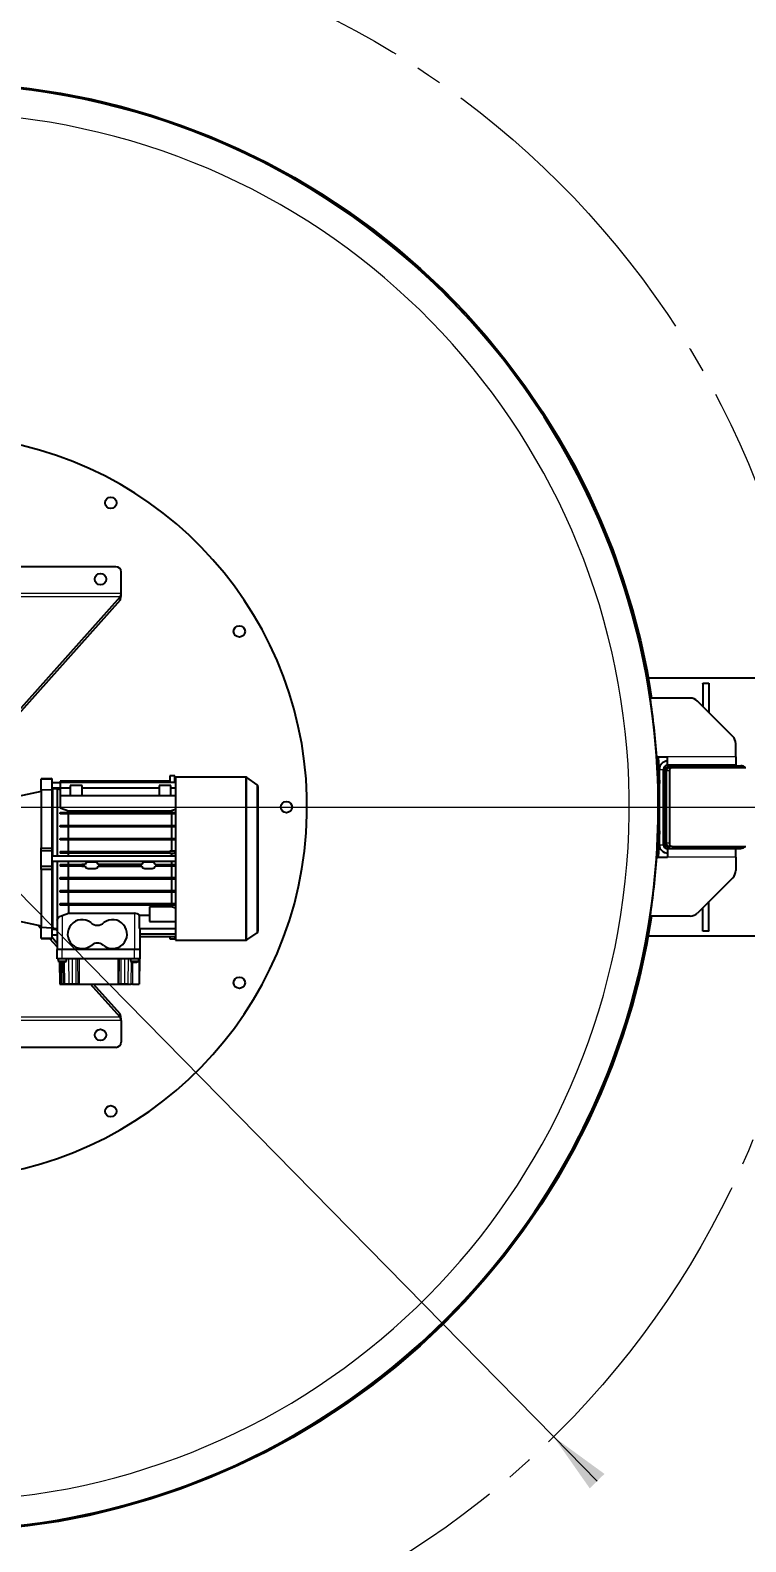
# Paper-space layout 'Лист1' of a CAD drawing. Header units: millimetres. Extents: x 0 to 594, y -1 to 420.
# Drawn here: x 215.1 to 249.8, y 37.4 to 110.6 of the extents above; entities that cross this region are included whole.
import ezdxf

# ---------------------------------------------------------------- set-up
doc = ezdxf.new("R2010")
doc.units = ezdxf.units.MM
doc.linetypes.add('SLD-Осевая', pattern=[19.05, 15.24, -1.27, 1.27, -1.27])
doc.linetypes.add('SLD-Сплошная', pattern=[0])
doc.styles.add('SLDTEXTSTYLE1', font='')
doc.styles.add('SLDTEXTSTYLE2', font='')
doc.styles.get('SLDTEXTSTYLE1').set_extended_font_data('ГОСТ тип А', italic=True)
doc.styles.get('SLDTEXTSTYLE2').set_extended_font_data('ГОСТ тип А')
doc.dimstyles.new('SLDDIMSTYLE2', dxfattribs={"dimtxt": 3.5, "dimasz": 3, "dimexe": 0, "dimexo": 0.0625, "dimgap": 0.875, "dimtad": 0, "dimtih": 1, "dimtoh": 1, "dimdec": 0, "dimlfac": 20, "dimrnd": 1e-09, "dimzin": 12, "dimdsep": 46, "dimtxsty": 'SLDTEXTSTYLE1', "dimsah": 1, "dimcen": 0, "dimadec": 0, "dimazin": 3, "dimtfac": 1, "dimtmove": 0, "dimatfit": 3, "dimfxl": 1, "dimfrac": 2, "dimtolj": 1, "dimtzin": 12, "dimarcsym": 0})
doc.dimstyles.new('SLDDIMSTYLE3', dxfattribs={"dimtxt": 3.5, "dimasz": 3, "dimexe": 0, "dimexo": 0.0625, "dimgap": 0.875, "dimtad": 2, "dimdec": 0, "dimlfac": 20, "dimrnd": 1e-09, "dimzin": 12, "dimdsep": 46, "dimtxsty": 'SLDTEXTSTYLE1', "dimsah": 1, "dimcen": 0.09, "dimadec": 0, "dimazin": 3, "dimtfac": 1, "dimtofl": 0, "dimtmove": 0, "dimatfit": 3, "dimfxl": 1, "dimfrac": 2, "dimtolj": 1, "dimtzin": 12, "dimarcsym": 0})

# ---------------------------------------------------------------- blocks, each defined once
blk = doc.blocks.new('_D_2')
at = {"color": 7, "linetype": 'SLD-Сплошная', "lineweight": 0, "transparency": 16777216}
for p, q in [((170.279, 113.963), (148.273, 113.963)), ((180.609, 103.446), (170.279, 113.963)), ((240.48, 42.49), (180.609, 103.446)), ((240.48, 42.49), (242.582, 40.35))]:
    blk.add_line(p, q, dxfattribs=at)
at = {"color": 7, "linetype": 'SLD-Сплошная', "lineweight": 18, "transparency": 16777216}
for points in [[(180.609, 103.446), (178.863, 105.937), (178.15, 105.236)], [(240.48, 42.49), (242.226, 40), (242.939, 40.7)]]:
    blk.add_solid(points, dxfattribs=at)
at = {"color": 7, "linetype": 'SLD-Сплошная', "lineweight": 18, "transparency": 16777216, "char_height": 3.5, "attachment_point": 1, "style": 'SLDTEXTSTYLE2'}
for s, insert in [('%%c', (148.273, 118.475)), ('1710', (153.376, 118.5)), ('.*', (164.07, 118.5))]:
    blk.add_mtext(s, dxfattribs=dict(at, insert=insert))
blk = doc.blocks.new('_D_3')
at = {"color": 7, "linetype": 'SLD-Сплошная', "lineweight": 0, "transparency": 16777216}
for p, q in [((191.85, 115.349), (276.298, 115.349)), ((275.298, 115.349), (275.298, 30.588)), ((191.85, 30.588), (276.298, 30.588))]:
    blk.add_line(p, q, dxfattribs=at)
at = {"color": 7, "linetype": 'SLD-Сплошная', "lineweight": 18, "transparency": 16777216}
for points in [[(275.298, 115.349), (274.798, 112.349), (275.798, 112.349)], [(275.298, 30.588), (275.798, 33.588), (274.798, 33.588)]]:
    blk.add_solid(points, dxfattribs=at)
at = {"color": 7, "linetype": 'SLD-Сплошная', "lineweight": 18, "transparency": 16777216, "char_height": 3.5, "attachment_point": 1, "rotation": 90, "style": 'SLDTEXTSTYLE2'}
for s, insert in [('*', (270.787, 76.174)), ('1695', (270.787, 65.48))]:
    blk.add_mtext(s, dxfattribs=dict(at, insert=insert))
blk = doc.blocks.new('SW_CENTERMARKSYMBOL_0')
at = {"color": 0, "linetype": 'SLD-Сплошная', "lineweight": 18}
blk.add_line((0.25, 0), (48.584, 0), dxfattribs=at)

psp = doc.layouts.new('Лист1')

# ---------------------------------------------------------------- linework, layer by layer
at = {"color": 7, "linetype": 'SLD-Сплошная', "lineweight": 25}
for p, q in [((219.2945, 84.5952), (201.7945, 84.5952)), ((219.5445, 83.3034), (219.5445, 84.3452)), ((219.4912, 83.1396), (213.4011, 76.3167)), ((219.4912, 82.9758), (213.4011, 76.1528)), ((219.4912, 83.1396), (219.4912, 82.9758)), ((245.0536, 79.2181), (255.3445, 79.2181)), ((247.6945, 78.9681), (247.9945, 78.9681)), ((247.6945, 78.9493), (247.6945, 78.9681)), ((247.6945, 78.9493), (247.6945, 77.8431)), ((247.9945, 78.9681), (247.9945, 78.9493)), ((247.9945, 78.9493), (247.9945, 77.5431)), ((247.0874, 78.2431), (245.1498, 78.2431)), ((249.1481, 76.3896), (247.4409, 78.0967)), ((245.4654, 75.3931), (245.9945, 75.3931)), ((245.9945, 74.9931), (245.9945, 75.3931)), ((249.2945, 75.3931), (249.2945, 76.036)), ((249.2945, 75.3931), (249.2945, 74.9931)), ((245.5945, 71.1431), (245.5945, 74.7931)), ((245.7945, 71.1431), (245.7945, 74.7931)), ((245.7945, 74.6542), (245.8445, 74.6675)), ((245.7945, 74.6542), (245.8445, 74.6675)), ((245.8445, 71.2681), (245.8445, 74.6681)), ((245.9311, 74.7181), (245.9311, 71.2181)), ((249.2945, 74.9931), (245.9945, 74.9931)), ((246.211, 74.8681), (246.061, 74.8681)), ((246.0811, 74.7181), (246.0811, 71.2181)), ((246.1445, 74.9681), (249.5445, 74.9681)), ((249.778, 74.8681), (246.211, 74.8681)), ((247.6945, 74.9931), (247.6945, 74.9681)), ((247.9945, 74.9931), (247.9945, 74.9681)), ((216.1845, 74.3431), (215.6695, 74.3341)), ((215.6695, 74.3156), (215.6695, 74.3341)), ((216.1845, 74.3249), (215.6695, 74.3156)), ((215.6695, 73.7847), (215.6695, 74.3156)), ((216.1845, 74.3431), (216.1845, 74.3249)), ((216.1845, 74.3249), (216.1845, 73.8036)), ((216.5945, 74.1431), (216.1845, 74.1431)), ((216.1845, 73.8931), (216.5945, 73.8931)), ((216.5945, 74.2261), (216.5945, 74.1576)), ((221.8945, 74.2261), (216.5945, 74.2261)), ((216.5945, 74.1576), (216.5945, 73.8811)), ((222.1695, 74.1576), (216.5945, 74.1576)), ((216.5945, 73.8811), (216.5945, 73.5046)), ((217.082, 73.8811), (216.5945, 73.8811)), ((217.082, 74.0181), (217.082, 73.5046)), ((217.657, 74.0181), (217.082, 74.0181)), ((217.657, 73.5046), (217.657, 74.0181)), ((221.382, 73.8811), (217.657, 73.8811)), ((221.382, 74.0181), (221.382, 73.5046)), ((221.957, 74.0181), (221.382, 74.0181)), ((221.8945, 74.4754), (221.8945, 74.1576)), ((222.1445, 74.4754), (221.8945, 74.4754)), ((221.957, 73.5046), (221.957, 74.0181)), ((222.1695, 73.8811), (221.957, 73.8811)), ((222.1445, 74.1576), (222.1445, 74.4754)), ((222.1695, 74.2261), (222.1445, 74.2261)), ((225.5703, 74.4156), (222.1695, 74.4156)), ((222.1695, 74.4156), (222.1695, 66.5206)), ((226.1269, 74.048), (225.6276, 74.3975)), ((226.1695, 73.9661), (226.1695, 66.9702)), ((245.5756, 74.5962), (245.5945, 74.6012)), ((245.5756, 74.5962), (245.5945, 74.6012)), ((215.6695, 73.7157), (214.5445, 73.4766)), ((216.1845, 73.8036), (215.6695, 73.7847)), ((215.6695, 73.7847), (215.6695, 70.9879)), ((216.2195, 73.8425), (216.1845, 73.8431)), ((216.1845, 73.8036), (216.1845, 70.9828)), ((216.4445, 73.8431), (216.2195, 73.8431)), ((216.2195, 73.8431), (216.2195, 70.5931)), ((216.5945, 73.8029), (216.4445, 73.8431)), ((216.4445, 73.8431), (216.4445, 70.5931)), ((216.5945, 73.5046), (216.5945, 72.9363)), ((222.1695, 73.5046), (216.5945, 73.5046)), ((216.5945, 72.9363), (217.004, 72.7858)), ((216.5945, 72.6356), (216.5945, 72.7106)), ((216.5945, 72.7106), (222.1695, 72.7106)), ((222.1695, 72.6356), (216.5945, 72.6356)), ((217.004, 72.7106), (217.004, 72.7858)), ((217.004, 72.7858), (221.9847, 72.7858)), ((217.004, 72.0806), (217.004, 72.6356)), ((222.1695, 72.8543), (221.9847, 72.7858)), ((221.9847, 72.7858), (221.9847, 72.7106)), ((221.9847, 72.6356), (221.9847, 72.0806)), ((245.5445, 72.9631), (245.5432, 72.8197)), ((245.5445, 72.9731), (245.5945, 72.9731)), ((245.5945, 72.9631), (245.5445, 72.9631)), ((216.5945, 72.0056), (216.5945, 72.0806)), ((216.5945, 72.0806), (222.1695, 72.0806)), ((222.1695, 72.0056), (216.5945, 72.0056)), ((217.004, 71.4506), (217.004, 72.0056)), ((221.9847, 72.0056), (221.9847, 71.4506)), ((215.6695, 70.9879), (216.1845, 70.9828)), ((215.6695, 70.8456), (215.6695, 70.9879)), ((216.1845, 70.9828), (216.1845, 70.8431)), ((216.5945, 71.3756), (216.5945, 71.4506)), ((216.5945, 71.4506), (217.6395, 71.4506)), ((217.6395, 71.3756), (216.5945, 71.3756)), ((217.004, 70.8206), (217.004, 71.3756)), ((217.6395, 71.4506), (221.3495, 71.4506)), ((217.6395, 71.3756), (217.6395, 71.4506)), ((221.3495, 71.3756), (217.6395, 71.3756)), ((221.3495, 71.3756), (221.3495, 71.4506)), ((221.3495, 71.4506), (222.1695, 71.4506)), ((222.1695, 71.3756), (221.3495, 71.3756)), ((221.9847, 71.3756), (221.9847, 70.8456)), ((245.5945, 71.3337), (245.5752, 71.3388)), ((245.8445, 71.2675), (245.7945, 71.2807)), ((246.211, 71.0681), (246.061, 71.0681)), ((246.1445, 70.9681), (249.5445, 70.9681)), ((246.211, 71.0681), (249.778, 71.0681)), ((247.6945, 70.9431), (247.6945, 70.9681)), ((247.9945, 70.9431), (247.9945, 70.9681)), ((215.6695, 70.0906), (215.6695, 70.8456)), ((216.1845, 70.8431), (215.6695, 70.8456)), ((216.1845, 70.8431), (216.1845, 70.0931)), ((222.1695, 70.5931), (216.1845, 70.5931)), ((216.1845, 70.3431), (222.1695, 70.3431)), ((216.2195, 70.3431), (216.2195, 67.0931)), ((216.4445, 70.3431), (216.4445, 67.4965)), ((216.5945, 70.8206), (216.5945, 70.7456)), ((216.5945, 70.8206), (217.6395, 70.8206)), ((217.6395, 70.7456), (216.5945, 70.7456)), ((217.004, 70.5931), (217.004, 70.7456)), ((217.004, 70.1906), (217.004, 70.3431)), ((217.6395, 70.8206), (217.6395, 70.7456)), ((217.6395, 70.8206), (221.3495, 70.8206)), ((221.3495, 70.7456), (217.6395, 70.7456)), ((218.2945, 70.3056), (217.9445, 70.3056)), ((221.0445, 70.3056), (220.6945, 70.3056)), ((221.3495, 70.8206), (221.3495, 70.7456)), ((221.3495, 70.8206), (221.8945, 70.8206)), ((221.8945, 70.7456), (221.3495, 70.7456)), ((221.8945, 70.7206), (221.8945, 70.8456)), ((221.8945, 70.8456), (222.1445, 70.8456)), ((222.1445, 70.7206), (221.8945, 70.7206)), ((221.9847, 70.7206), (221.9847, 70.5931)), ((221.9847, 70.3431), (221.9847, 70.1906)), ((222.1445, 70.8456), (222.1445, 70.7206)), ((222.1695, 70.8206), (222.1445, 70.8206)), ((222.1695, 70.7456), (222.1445, 70.7456)), ((245.4654, 70.5431), (245.9945, 70.5431)), ((249.2945, 70.9431), (245.9945, 70.9431)), ((245.9945, 70.9431), (245.9945, 70.5431)), ((249.2945, 70.5431), (249.2945, 70.9431)), ((249.2945, 70.5431), (249.2945, 69.9002)), ((216.1845, 70.0931), (215.6695, 70.0906)), ((215.6695, 69.9484), (215.6695, 70.0906)), ((216.1845, 69.9534), (215.6695, 69.9484)), ((215.6695, 69.9484), (215.6695, 67.1516)), ((216.1845, 70.0931), (216.1845, 69.9534)), ((216.1845, 69.9534), (216.1845, 67.1326)), ((216.5945, 70.1906), (216.5945, 70.1156)), ((216.5945, 70.1906), (217.6395, 70.1906)), ((217.6395, 70.1156), (216.5945, 70.1156)), ((216.5945, 69.4856), (216.5945, 69.5606)), ((216.5945, 69.5606), (217.6395, 69.5606)), ((217.004, 69.5606), (217.004, 70.1156)), ((217.6395, 70.1906), (217.6395, 70.1156)), ((217.7986, 70.1906), (217.6395, 70.1906)), ((217.6395, 70.1156), (217.7986, 70.1156)), ((217.6395, 69.4856), (217.6395, 69.5606)), ((217.6395, 69.5606), (221.3495, 69.5606)), ((217.9445, 70.0006), (218.2945, 70.0006)), ((220.5486, 70.1906), (218.4404, 70.1906)), ((218.4404, 70.1156), (220.5486, 70.1156)), ((220.6945, 70.0006), (221.0445, 70.0006)), ((221.1904, 70.1906), (221.3495, 70.1906)), ((221.3495, 70.1156), (221.1904, 70.1156)), ((221.3495, 70.1156), (221.3495, 70.1906)), ((221.3495, 70.1906), (222.1695, 70.1906)), ((222.1695, 70.1156), (221.3495, 70.1156)), ((221.3495, 69.4856), (221.3495, 69.5606)), ((221.3495, 69.5606), (222.1695, 69.5606)), ((221.9847, 70.1156), (221.9847, 69.5606)), ((249.1481, 69.5467), (247.4409, 67.8396)), ((217.6395, 69.4856), (216.5945, 69.4856)), ((216.5945, 68.8556), (216.5945, 68.9306)), ((216.5945, 68.9306), (222.1695, 68.9306)), ((222.1695, 68.8556), (216.5945, 68.8556)), ((217.004, 68.9306), (217.004, 69.4856)), ((217.004, 68.3006), (217.004, 68.8556)), ((221.3495, 69.4856), (217.6395, 69.4856)), ((222.1695, 69.4856), (221.3495, 69.4856)), ((221.9847, 69.4856), (221.9847, 68.9306)), ((221.9847, 68.8556), (221.9847, 68.3006)), ((216.5945, 68.2256), (216.5945, 68.3006)), ((216.5945, 68.3006), (222.1695, 68.3006)), ((222.1695, 68.2256), (216.5945, 68.2256)), ((217.004, 68.2256), (217.004, 67.8265)), ((221.9847, 68.148), (220.9245, 68.148)), ((220.9245, 68.148), (220.9245, 67.4296)), ((221.9847, 68.2256), (221.9847, 68.148)), ((222.1695, 68.0796), (221.9847, 68.148)), ((247.6945, 66.987), (247.6945, 68.0931)), ((247.9945, 66.987), (247.9945, 68.3931)), ((214.5445, 67.4596), (215.6695, 67.2205)), ((216.4445, 67.4965), (216.4445, 66.0681)), ((216.6945, 67.7258), (217.004, 67.8265)), ((217.004, 67.8265), (220.1945, 67.8265)), ((220.9245, 67.7245), (220.4257, 67.7245)), ((220.4257, 67.7245), (220.4257, 67.0951)), ((220.9245, 67.4296), (222.1695, 67.4296)), ((247.0874, 67.6931), (245.1498, 67.6931)), ((215.6695, 67.0782), (215.5128, 67.2538)), ((215.6695, 67.1516), (216.1845, 67.1326)), ((215.6695, 66.6206), (215.6695, 67.1516)), ((216.1845, 66.6113), (215.6695, 66.6206)), ((215.6695, 66.6021), (215.6695, 66.6206)), ((215.6695, 66.6021), (216.1845, 66.5931)), ((216.4445, 66.21), (216.1012, 66.5946)), ((216.1845, 67.1326), (216.1845, 66.6113)), ((216.1845, 67.0931), (216.2195, 67.0937)), ((216.4445, 67.0431), (216.1845, 67.0431)), ((216.1845, 66.7931), (216.4445, 66.7931)), ((216.4445, 66.3738), (216.1845, 66.6651)), ((216.1845, 66.6113), (216.1845, 66.5931)), ((216.2195, 67.0931), (216.4445, 67.0931)), ((220.4257, 67.0951), (222.1695, 67.0951)), ((220.4445, 67.0951), (220.4445, 66.0681)), ((220.4445, 66.8376), (222.1695, 66.8376)), ((220.4445, 66.7111), (222.1695, 66.7111)), ((221.8945, 66.7111), (221.8945, 66.5852)), ((221.8945, 66.5852), (222.1445, 66.5852)), ((222.1445, 66.7111), (222.1445, 66.5852)), ((225.6276, 66.5387), (226.1269, 66.8883)), ((255.3445, 66.7181), (245.0523, 66.7181)), ((247.6945, 66.9681), (247.6945, 66.987)), ((247.9945, 66.9681), (247.6945, 66.9681)), ((247.9945, 66.987), (247.9945, 66.9681)), ((216.4445, 65.6181), (216.4445, 66.0681)), ((216.6945, 66.0681), (216.4445, 66.0681)), ((220.1945, 66.0681), (216.6945, 66.0681)), ((220.4445, 66.0681), (220.1945, 66.0681)), ((220.4445, 66.0681), (220.4445, 65.6181)), ((222.1695, 66.5206), (225.5703, 66.5206)), ((216.6945, 65.6181), (216.4445, 65.6181)), ((216.4945, 65.6181), (216.4945, 65.5181)), ((216.4945, 65.5181), (216.6945, 65.5181)), ((216.5594, 65.4825), (216.5779, 64.4181)), ((216.5945, 65.4709), (216.5945, 65.4699)), ((216.6695, 65.4709), (216.6695, 65.4571)), ((220.1945, 65.6181), (216.6945, 65.6181)), ((216.6945, 65.5181), (216.8945, 65.5181)), ((216.7195, 65.4571), (216.7195, 65.4709)), ((216.7223, 65.4574), (216.7404, 64.4181)), ((216.7945, 65.4699), (216.7945, 65.4709)), ((216.8945, 65.5181), (216.8945, 65.6181)), ((219.9945, 65.6181), (219.9945, 65.5181)), ((219.9945, 65.5181), (220.1945, 65.5181)), ((220.0945, 65.4709), (220.0945, 65.4699)), ((220.1695, 65.4709), (220.1695, 65.4571)), ((220.4445, 65.6181), (220.1945, 65.6181)), ((220.1945, 65.5181), (220.3945, 65.5181)), ((220.2195, 65.4571), (220.2195, 65.4709)), ((220.2945, 65.4699), (220.2945, 65.4709)), ((220.3945, 65.5181), (220.3945, 65.6181)), ((220.4366, 65.6181), (220.4157, 64.4181)), ((216.5779, 64.4181), (216.632, 64.4181)), ((216.5779, 64.4181), (216.5779, 64.3931)), ((216.5779, 64.3931), (216.632, 64.3931)), ((216.6445, 64.3931), (216.632, 64.3931)), ((216.6445, 64.4181), (216.7404, 64.4181)), ((216.6445, 64.3931), (216.7404, 64.3931)), ((216.7404, 64.4181), (216.8075, 64.4181)), ((216.7404, 64.4181), (216.7404, 64.3931)), ((216.7404, 64.3931), (216.8075, 64.3931)), ((216.8075, 64.4181), (217.0162, 64.4181)), ((216.8075, 64.3931), (217.0162, 64.3931)), ((217.0162, 64.4181), (217.1782, 64.4181)), ((217.0162, 64.3931), (217.1782, 64.3931)), ((217.1782, 64.4181), (217.3573, 64.4181)), ((217.1782, 64.3931), (217.3573, 64.3931)), ((217.3573, 64.4181), (217.4529, 64.4181)), ((217.3573, 64.3931), (217.4529, 64.3931)), ((217.4529, 64.4181), (217.5068, 64.4181)), ((217.4529, 64.3931), (217.5068, 64.3931)), ((217.5068, 64.3931), (219.3825, 64.3931)), ((219.4912, 62.7967), (218.0662, 64.3931)), ((219.4912, 62.9605), (218.2124, 64.3931)), ((219.3825, 64.4181), (219.4364, 64.4181)), ((219.3825, 64.3931), (219.4364, 64.3931)), ((219.4364, 64.4181), (219.532, 64.4181)), ((219.4364, 64.3931), (219.532, 64.3931)), ((219.532, 64.4181), (219.7108, 64.4181)), ((219.532, 64.3931), (219.7108, 64.3931)), ((219.7108, 64.4181), (219.8728, 64.4181)), ((219.7108, 64.3931), (219.8728, 64.3931)), ((219.8728, 64.3931), (220.0276, 64.3931)), ((220.0276, 64.4181), (220.0954, 64.4181)), ((220.0954, 64.3931), (220.0276, 64.3931)), ((220.0954, 64.3931), (220.4116, 64.3931)), ((220.4157, 64.3931), (220.4116, 64.3931)), ((220.4157, 64.4181), (220.4157, 64.3931)), ((219.4912, 62.7967), (219.4912, 62.9605)), ((219.5445, 62.6328), (219.5445, 61.591)), ((219.2945, 61.341), (201.7945, 61.341))]:
    psp.add_line(p, q, dxfattribs=at)
at = {"color": 8, "linetype": 'SLD-Сплошная', "lineweight": 18}
for p, q in [((219.5445, 83.3034), (201.5445, 83.3034)), ((219.4912, 83.1396), (201.5978, 83.1396)), ((247.9945, 78.9493), (247.6945, 78.9493)), ((249.2945, 75.3931), (245.9945, 75.3931)), ((245.5945, 74.7931), (245.7945, 74.7931)), ((246.0811, 74.7181), (245.9311, 74.7181)), ((225.5703, 74.4156), (225.5703, 66.5206)), ((225.6276, 66.5387), (225.6276, 74.3975)), ((226.1269, 66.8883), (226.1269, 74.048)), ((245.5945, 71.1431), (245.7945, 71.1431)), ((246.0811, 71.2181), (245.9311, 71.2181)), ((249.2945, 70.5431), (245.9945, 70.5431)), ((216.6945, 67.7258), (216.6945, 66.0681)), ((220.1945, 67.8265), (220.1945, 66.0681)), ((247.6945, 66.987), (247.9945, 66.987)), ((216.6945, 65.6181), (216.6945, 66.0681)), ((220.1945, 65.6181), (220.1945, 66.0681)), ((216.632, 64.4181), (216.632, 65.4619)), ((216.6445, 65.4598), (216.6445, 64.4181)), ((216.7946, 65.47), (216.8075, 64.4181)), ((217.0014, 65.6181), (217.0162, 64.4181)), ((217.1782, 65.6181), (217.1782, 64.4181)), ((217.3573, 65.6181), (217.3573, 64.4181)), ((217.432, 65.6181), (217.4529, 64.4181)), ((217.5068, 65.6181), (217.5068, 64.4181)), ((219.3825, 65.6181), (219.3825, 64.4181)), ((219.4573, 65.6181), (219.4364, 64.4181)), ((219.532, 65.6181), (219.532, 64.4181)), ((219.7108, 65.6181), (219.7108, 64.4181)), ((219.8876, 65.6181), (219.8728, 64.4181)), ((220.0276, 64.4181), (220.0408, 65.4909)), ((220.0954, 65.4706), (220.0954, 64.4181)), ((220.4116, 64.4181), (220.4116, 65.6181)), ((216.632, 64.4181), (216.6445, 64.4181)), ((216.632, 64.3931), (216.632, 64.4181)), ((216.6445, 64.4181), (216.6445, 64.3931)), ((216.8075, 64.4181), (216.8075, 64.3931)), ((217.0162, 64.4181), (217.0162, 64.3931)), ((217.1782, 64.4181), (217.1782, 64.3931)), ((217.3573, 64.4181), (217.3573, 64.3931)), ((217.4529, 64.4181), (217.4529, 64.3931)), ((217.5068, 64.4181), (219.3825, 64.4181)), ((217.5068, 64.4181), (217.5068, 64.3931)), ((219.3825, 64.4181), (219.3825, 64.3931)), ((219.4364, 64.4181), (219.4364, 64.3931)), ((219.532, 64.4181), (219.532, 64.3931)), ((219.7108, 64.4181), (219.7108, 64.3931)), ((219.8728, 64.4181), (219.8728, 64.3931)), ((219.8728, 64.4181), (220.0276, 64.4181)), ((220.0276, 64.3931), (220.0276, 64.4181)), ((220.0954, 64.3931), (220.0954, 64.4181)), ((220.0954, 64.4181), (220.4116, 64.4181)), ((220.4116, 64.4181), (220.4157, 64.4181)), ((220.4116, 64.3931), (220.4116, 64.4181)), ((219.5445, 62.6328), (201.5445, 62.6328)), ((219.4912, 62.7967), (201.5978, 62.7967))]:
    psp.add_line(p, q, dxfattribs=at)
at = {"color": 7, "linetype": 'SLD-Сплошная', "lineweight": 25, "flags": 128}
for points in [[(197.7781, 105.6302), (198.6901, 105.9803), (200.1363, 106.4644), (201.6022, 106.8851), (203.0849, 107.2418), (204.5818, 107.5336), (206.0629, 107.7567), (207.5522, 107.9163), (209.047, 108.0122), (210.5445, 108.0442), (212.0692, 108.011), (213.591, 107.9116), (215.1071, 107.7461), (216.6145, 107.5149), (218.1105, 107.2184), (219.5658, 106.8642), (221.0047, 106.4482), (222.4245, 105.971), (223.8227, 105.4338), (225.2214, 104.8259), (226.5923, 104.1578), (227.9329, 103.4307), (229.2406, 102.6461), (230.513, 101.8054), (231.7259, 100.9266), (232.9003, 99.9968), (234.0338, 99.0177), (235.1245, 97.9911), (236.189, 96.899), (237.205, 95.7617), (238.1706, 94.5812), (239.084, 93.3599), (239.9434, 92.1001), (240.7334, 90.8275), (241.4683, 89.5224), (242.1469, 88.1871), (242.7678, 86.824), (243.3396, 85.4102), (243.8495, 83.9729), (244.2964, 82.5148), (244.6794, 81.0386), (244.998, 79.5472), (245.2183, 78.2431)], [(245.5314, 75.3931), (245.5562, 75.0913), (245.5945, 74.1149)], [(245.5945, 71.8265), (245.5545, 70.8178), (245.5317, 70.5431)], [(245.2197, 67.6931), (244.9774, 66.2821), (244.6542, 64.7916), (244.274, 63.3429), (243.8324, 61.9116), (243.33, 60.5006), (242.7678, 59.1122), (242.135, 57.7246), (241.4426, 56.3658), (240.6917, 55.0384), (239.8838, 53.7449), (239.0205, 52.4878), (238.1202, 51.2907), (237.1696, 50.1332), (236.1704, 49.0173), (235.1245, 47.9451), (234.0136, 46.9003), (232.8583, 45.9048), (231.6608, 44.9604), (230.4234, 44.069), (229.1484, 43.2322), (227.8619, 42.4651), (226.5438, 41.7536), (225.1966, 41.099), (223.8227, 40.5025), (222.3989, 39.956), (220.9527, 39.4719), (219.4868, 39.0511), (218.0041, 38.6945), (216.5072, 38.4026), (215.0261, 38.1796), (213.5368, 38.0199), (212.042, 37.9241), (210.5445, 37.8921), (209.0198, 37.9252), (207.498, 38.0246), (205.9819, 38.1901), (204.4745, 38.4213), (202.9785, 38.7178), (201.5232, 39.072), (200.0843, 39.4881), (198.6645, 39.9652), (197.778, 40.3059)], [(216.4445, 67.4965), (216.4681, 67.5634), (216.5219, 67.6257), (216.6105, 67.689), (216.6945, 67.7258)]]:
    psp.add_lwpolyline(points, dxfattribs=at)
at = {"color": 7, "linetype": 'SLD-Осевая', "lineweight": 18}
psp.add_circle((210.5445, 72.9681), 42.7205, dxfattribs=at)
at = {"color": 7, "linetype": 'SLD-Сплошная', "lineweight": 25}
for centre in [(219.0445, 87.6906), (218.5445, 83.9952), (225.2669, 81.4681), (227.5445, 72.9681), (225.2669, 64.4681), (218.5445, 61.941), (219.0445, 58.2457)]:
    psp.add_circle(centre, 0.275, dxfattribs=at)
for centre, radius, start, end in [((210.5445, 72.9681), 35, 270, 168.463041), ((210.5445, 72.9681), 35, 270, 90), ((210.5445, 72.9681), 18, 270, 168.071606), ((219.2945, 84.3452), 0.25, 0, 90), ((210.5445, 72.9681), 35.005, 3.972394, 8.667075), ((247.0874, 77.7431), 0.5, 45, 90), ((248.7945, 76.036), 0.5, 0, 45), ((245.9945, 74.7931), 0.4, 90, 180), ((245.9945, 74.7931), 0.2, 90, 180), ((246.1445, 74.6681), 0.3, 90, 180), ((246.0718, 74.7275), 0.141, 94.40195, 183.811261), ((246.2218, 74.7275), 0.141, 94.40195, 183.811261), ((249.5445, 74.6681), 0.3, 41.810315, 90), ((225.5703, 74.3156), 0.1, 55, 90), ((226.0695, 73.9661), 0.1, 360, 55), ((245.9945, 71.1431), 0.4, 180, 270), ((245.9945, 71.1431), 0.2, 180, 270), ((246.1445, 71.2681), 0.3, 180, 270), ((246.0718, 71.2087), 0.141, 176.188739, 265.59805), ((246.2218, 71.2087), 0.141, 176.188739, 265.59805), ((249.5445, 71.2681), 0.3, 270, 318.189685), ((217.9445, 70.1556), 0.15, 90, 166.506601), ((218.2945, 70.1556), 0.15, 13.493399, 90), ((220.6945, 70.1556), 0.15, 90, 166.506601), ((221.0445, 70.1556), 0.15, 13.493399, 90), ((210.5445, 72.9681), 35.005, 351.332925, 356.027606), ((217.9445, 70.1506), 0.15, 193.493399, 270), ((218.2945, 70.1506), 0.15, 270, 346.506601), ((220.6945, 70.1506), 0.15, 193.493399, 270), ((221.0445, 70.1506), 0.15, 270, 346.506601), ((248.7945, 69.9002), 0.5, 315, 0), ((217.657, 66.8181), 0.7, 53.289693, 311.490891), ((218.3945, 67.6966), 0.45, 224.844324, 315.155676), ((219.132, 66.8181), 0.7, 228.509109, 126.710307), ((220.2053, 67.5379), 0.2888, 40.24319, 92.139718), ((247.0874, 68.1931), 0.5, 270, 315), ((226.0695, 66.9702), 0.1, 305, 0), ((218.3945, 65.9366), 0.45, 52.53102, 127.46898), ((225.5703, 66.6206), 0.1, 270, 305), ((216.6945, 65.8054), 0.35, 235.150095, 253.39845), ((216.6945, 65.8054), 0.3491, 253.354701, 265.893449), ((216.6945, 65.8054), 0.3354, 265.725461, 274.274539), ((216.6945, 65.8054), 0.3491, 274.106551, 286.645299), ((216.6945, 65.8054), 0.35, 286.60155, 304.849905), ((220.1945, 65.8054), 0.35, 235.150095, 253.39845), ((220.1945, 65.8054), 0.3491, 253.354701, 265.893449), ((220.1945, 65.8054), 0.3354, 265.725461, 274.274539), ((220.1945, 65.8054), 0.3491, 274.106551, 286.645299), ((220.1945, 65.8054), 0.35, 286.60155, 304.849905), ((219.2945, 61.591), 0.25, 270, 0)]:
    psp.add_arc(centre, radius, start, end, dxfattribs=at)
at = {"color": 8, "linetype": 'SLD-Сплошная', "lineweight": 18}
psp.add_arc((210.5445, 72.9681), 33.5947, 270, 165.784226, dxfattribs=at)
at = {"color": 7, "linetype": 'SLD-Сплошная', "lineweight": 25}
for centre, major_axis, ratio, start_param, end_param in [((219.4195, 83.3034), (0, 0.2), 0.625, 3.7524579, 4.712389), ((219.4195, 83.3034), (0, 0.4), 0.3125, 3.7524579, 4.712389), ((219.4195, 62.6328), (0, 0.4), 0.3125, 4.712389, 5.6723201), ((219.4195, 62.6328), (0, 0.2), 0.625, 4.712389, 5.6723201)]:
    psp.add_ellipse(centre, major_axis=major_axis, ratio=ratio, start_param=start_param, end_param=end_param, dxfattribs=at)

# ---------------------------------------------------------------- block references
at = {"color": 7, "linetype": 'SLD-Сплошная', "lineweight": 18}
psp.add_blockref('SW_CENTERMARKSYMBOL_0', (210.5445, 72.9681), dxfattribs=at)

# ---------------------------------------------------------------- dimensions: what is measured, and where the dimension line sits
dim = psp.add_diameter_dim_2p(p1=(180.6089, 103.4461), p2=(240.4801, 42.4902), text='<>.*', dimstyle='SLDDIMSTYLE2', dxfattribs=at)
dim.commit()
dim.dimension.update_dxf_attribs({"geometry": '_D_2', "text_midpoint": (157.7758, 116.7343), "dimtype": 163})
dim = psp.add_linear_dim(base=(275.2983, 30.5877), p1=(191.8496, 115.3486), p2=(191.8496, 30.5877), angle=90, text='<>*', dimstyle='SLDDIMSTYLE3', dxfattribs=at)
dim.commit()
dim.dimension.update_dxf_attribs({"geometry": '_D_3', "text_midpoint": (275.2983, 71.7629), "dimtype": 160})

doc.saveas('drawing.dxf')
